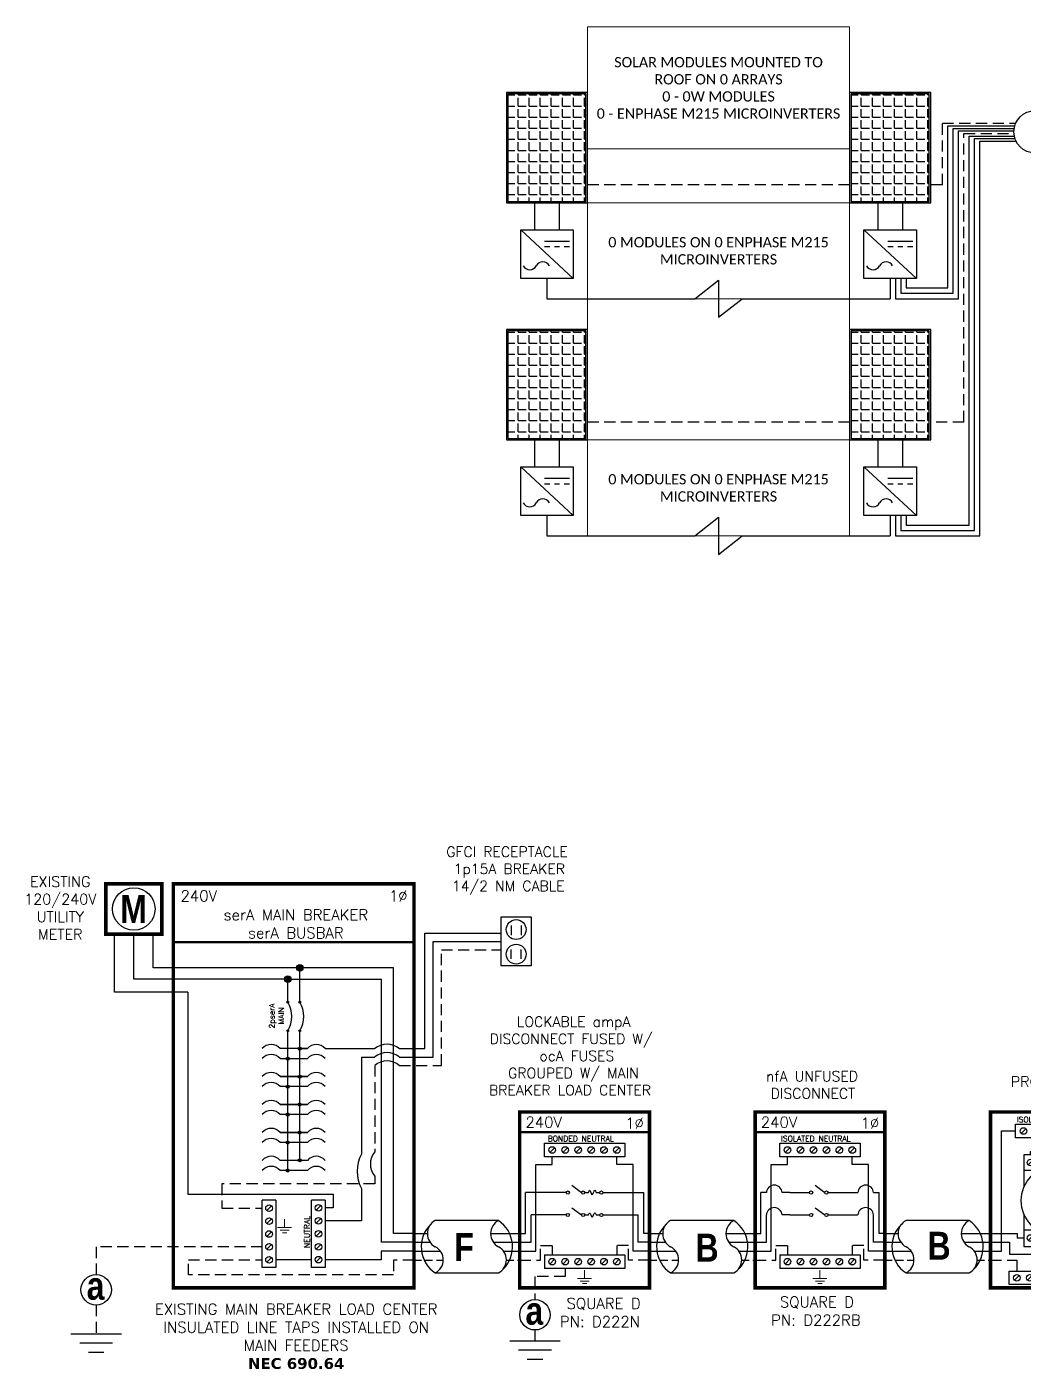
# Model space of a CAD drawing. Header units: feet. Extents: x 22423 to 23221, y 16138 to 16592.
# Drawn here: x 22711.4 to 23046.4, y 16137.5 to 16589.1 of the extents above; entities that cross this region are included whole.
import ezdxf

# ---------------------------------------------------------------- set-up
doc = ezdxf.new("R2010")
doc.units = ezdxf.units.FT
doc.header["$MEASUREMENT"] = 0
doc.linetypes.add('HIDDEN', pattern=[0.375, 0.25, -0.125])
doc.layers.add('TEXT', color=7, linetype='Continuous')
doc.layers.add('Z - TITLEBLOCK TXT', color=7, linetype='Continuous')
doc.styles.add('ONE LINE TXT', font='techb___.ttf')
doc.styles.get("Standard").update_dxf_attribs({"font": 'simplex.shx'})

# ---------------------------------------------------------------- blocks, each defined once
blk = doc.blocks.new('*T24')
at = {"layer": 'Defpoints', "color": 8, "linetype": 'ByBlock', "lineweight": 0, "transparency": 16777216}
for p, q in [((0, 0), (88.16, 0)), ((0, 0), (0, -171.21)), ((88.16, 0), (88.16, -171.21)), ((0, -41.08), (88.16, -41.08)), ((0, -59.24), (88.16, -59.24)), ((0, -91.46), (88.16, -91.46)), ((0, -138.99), (88.16, -138.99)), ((0, -171.21), (88.16, -171.21))]:
    blk.add_line(p, q, dxfattribs=at)
at = {"color": 0, "linetype": 'Continuous', "transparency": 16777216, "char_height": 3.4544, "width": 83.574, "attachment_point": 5}
for s, insert in [('{\\fCalibri|b0|i0|c0;SOLAR MODULES MOUNTED TO ROOF ON 0 ARRAYS^J0 - 0W MODULES^J0 - ENPHASE M215 MICROINVERTERS', (44.08, -20.54)), ('{\\fCalibri|b0|i0|c0;', (44.08, -50.16)), ('{\\fCalibri|b0|i0|c0;0 MODULES ON 0 ENPHASE M215 MICROINVERTERS', (44.08, -75.35)), ('{\\fCalibri|b0|i0|c0;', (44.08, -115.23)), ('{\\fCalibri|b0|i0|c0;0 MODULES ON 0 ENPHASE M215 MICROINVERTERS', (44.08, -155.1))]:
    blk.add_mtext(s, dxfattribs=dict(at, insert=insert))
blk = doc.blocks.new('fusedDisconnect')
at = {"lineweight": 50}
blk.add_line((-43.61, 43.06), (0, 43.06), dxfattribs=at)
at = {"color": 1, "linetype": 'Continuous'}
for p, q in [((-35.27, 34.78), (-35.27, 39.32)), ((-35.27, 39.32), (-8.32, 39.32)), ((-8.32, 39.32), (-8.32, 34.78)), ((-8.32, 34.78), (-35.27, 34.78)), ((-26.07, 25.18), (-22.81, 22.74)), ((-21.73, 22.73), (-20.49, 22.73)), ((-17.94, 22.73), (-16.7, 22.73)), ((-26.07, 17.65), (-22.81, 15.2)), ((-21.73, 15.2), (-20.49, 15.2)), ((-17.94, 15.2), (-16.7, 15.2)), ((-35.27, 1.76), (-8.32, 1.76)), ((-35.27, 1.76), (-35.27, -2.78)), ((-8.32, 1.76), (-8.32, -2.78)), ((-8.32, -2.78), (-35.27, -2.78))]:
    blk.add_line(p, q, dxfattribs=at)
at = {"color": 4, "linetype": 'Continuous'}
for p, q in [((-31.89, 37.83), (-33.46, 36.26)), ((-27.53, 37.83), (-29.11, 36.26)), ((-23.18, 37.83), (-24.76, 36.26)), ((-18.83, 37.83), (-20.41, 36.26)), ((-14.48, 37.83), (-16.06, 36.26)), ((-10.13, 37.83), (-11.7, 36.26)), ((-31.89, 0.28), (-33.46, -1.3)), ((-27.53, 0.28), (-29.11, -1.3)), ((-23.18, 0.28), (-24.76, -1.3)), ((-18.83, 0.28), (-20.41, -1.3)), ((-14.48, 0.28), (-16.06, -1.3)), ((-10.13, 0.28), (-11.7, -1.3))]:
    blk.add_line(p, q, dxfattribs=at)
at = {"color": 253, "linetype": 'Continuous'}
for p, q in [((-38.16, 3), (-38.16, 32.17)), ((-38.16, 32.17), (-32.67, 32.17)), ((-32.67, 32.17), (-32.67, 34.78)), ((-10.92, 32.17), (-10.92, 34.78)), ((-5.43, 32.17), (-10.92, 32.17)), ((-5.43, 3), (-5.43, 32.17)), ((-43.61, 3), (-38.16, 3)), ((0, 3), (-5.43, 3))]:
    blk.add_line(p, q, dxfattribs=at)
at = {"color": 7, "linetype": 'Continuous'}
for p, q in [((-27.97, 22.73), (-41.66, 22.73)), ((-41.66, 9), (-41.66, 22.73)), ((-15.62, 22.73), (-1.93, 22.73)), ((-1.93, 9), (-1.93, 22.73))]:
    blk.add_line(p, q, dxfattribs=at)
at = {"color": 10, "linetype": 'Continuous'}
for p, q in [((-27.97, 15.2), (-39.8, 15.2)), ((-39.8, 6), (-39.8, 15.2)), ((-15.62, 15.2), (-3.79, 15.19)), ((-3.79, 6), (-3.79, 15.2)), ((-43.61, 6), (-39.8, 6)), ((0, 6), (-3.79, 6))]:
    blk.add_line(p, q, dxfattribs=at)
at = {"color": 7}
for p, q in [((-43.61, 9), (-41.66, 9)), ((0, 9), (-1.93, 9))]:
    blk.add_line(p, q, dxfattribs=at)
at = {"color": 92, "linetype": 'HIDDEN', "ltscale": 15}
for p, q in [((-36.58, 0), (-36.58, 4.9)), ((-36.58, 4.9), (-32.67, 4.9)), ((-32.67, 4.9), (-32.67, 1.76)), ((-7.01, 4.9), (-10.92, 4.9)), ((-10.92, 4.9), (-10.92, 1.76)), ((-7.01, 0), (-7.01, 4.9)), ((-43.61, 0), (-36.58, 0)), ((0, 0), (-7.01, 0)), ((-28.32, -2.78), (-28.32, -5.55)), ((-28.32, -5.55), (-38.48, -5.55)), ((-38.48, -5.55), (-38.48, -13.28)), ((-38.48, -23.51), (-38.48, -27.17))]:
    blk.add_line(p, q, dxfattribs=at)
at = {"lineweight": 50, "const_width": 1.19}
blk.add_lwpolyline([(-43.61, -9.34), (-43.61, 49.84), (0, 49.84), (0, -9.34)], close=True, dxfattribs=at)
at = {"color": 92, "linetype": 'Continuous', "lineweight": 5, "ltscale": 0.05, "flags": 128}
for points in [[(-21.8, -3.32), (-21.8, -6.17)], [(-24.14, -6.17), (-19.45, -6.17)], [(-20.27, -7.03), (-23.32, -7.03)], [(-21.08, -7.9), (-22.51, -7.9)]]:
    blk.add_lwpolyline(points, dxfattribs=at)
at = {"color": 92, "linetype": 'Continuous', "ltscale": 4, "flags": 128}
for points in [[(-46.96, -27.17), (-30, -27.17)], [(-32.93, -30.31), (-44.02, -30.31)], [(-35.87, -33.46), (-41.08, -33.46)]]:
    blk.add_lwpolyline(points, dxfattribs=at)
at = {"color": 4, "linetype": 'Continuous'}
for centre in [(-32.67, 37.05), (-28.32, 37.05), (-23.97, 37.05), (-19.62, 37.05), (-15.27, 37.05), (-10.92, 37.05), (-32.67, -0.51), (-28.32, -0.51), (-23.97, -0.51), (-19.62, -0.51), (-15.27, -0.51), (-10.92, -0.51)]:
    blk.add_circle(centre, 1.11, dxfattribs=at)
at = {"color": 1, "linetype": 'Continuous'}
for centre in [(-27.43, 22.73), (-22.27, 22.73), (-16.16, 22.73), (-27.43, 15.2), (-22.27, 15.2), (-16.16, 15.19)]:
    blk.add_circle(centre, 0.541, dxfattribs=at)
at = {"color": 7, "linetype": 'Continuous'}
blk.add_circle((-38.48, -18.39), 5.11, dxfattribs=at)
at = {"color": 1, "linetype": 'Continuous'}
for points in [[(-20.49, 22.73), (-20.12, 23.49), (-19.22, 21.97), (-18.39, 23.49), (-17.94, 22.73)], [(-20.49, 15.2), (-20.12, 15.96), (-19.22, 14.43), (-18.39, 15.96), (-17.94, 15.2)]]:
    blk.add_spline(points, degree=3, dxfattribs=at)
at = {"color": 4, "linetype": 'Continuous'}
blk.add_text('BONDED NEUTRAL', height=1.8743, dxfattribs=at).set_placement((-34.19, 39.97))
at = {"color": 1}
for s, width, gutter_width, heights, insert, char_height, attachment_point in [('\\A1;\\pi14.315;LOCKABLE ampA \\P\\pi5.1859;DISCONNECT FUSED W/ \\P\\pi21.882;ocA FUSES\\P\\pi11.355;GROUPED W/ MAIN \\P\\pi4.9392;BREAKER LOAD CENTER', 71.8931, 92.23, [38.55], (-58.88, 81.95), 3.4544, 1), ('240V', 0.1481, 0.75, [0], (-35.55, 46.4), 3.658, 5), ('1∅', 0.1481, 0.75, [0], (-4.98, 46.1), 3.658, 5), ('\\A1;\\pi7.3884,t25.676;SQUARE D\\P\\pi5.1241,t23.412;PN: D222N', 35.0816, 28.88, [13.54], (-35.24, -12.75), 3.6576, 1)]:
    blk.add_mtext_dynamic_manual_height_columns(s, width=width, gutter_width=gutter_width, heights=heights, dxfattribs=dict(at, insert=insert, char_height=char_height, attachment_point=attachment_point))
at = {"color": 1, "linetype": 'Continuous', "insert": (-41.67, -12.34), "char_height": 9.3833, "attachment_point": 1, "style": 'ONE LINE TXT'}
blk.add_mtext_dynamic_manual_height_columns('{\\W1;\\C256;a}', width=0.1385, gutter_width=2.13, heights=[0], dxfattribs=at)
blk = doc.blocks.new('*U19')
at = {"color": 7, "linetype": 'Continuous'}
for p, q in [((-7.14, 13.31), (-28.39, 13.31)), ((-28.39, -4.31), (-7.14, -4.31))]:
    blk.add_line(p, q, dxfattribs=at)
at = {"color": 7}
for p, q in [((-35.53, 9), (-31.05, 9)), ((-9.81, 9), (0, 9))]:
    blk.add_line(p, q, dxfattribs=at)
at = {"color": 10}
for p, q in [((-35.53, 6), (-30.11, 6)), ((-8.87, 6), (0, 6))]:
    blk.add_line(p, q, dxfattribs=at)
at = {"color": 253}
for p, q in [((-35.53, 3), (-26.66, 3)), ((-5.41, 3), (0, 3))]:
    blk.add_line(p, q, dxfattribs=at)
at = {"color": 92, "linetype": 'HIDDEN', "ltscale": 10}
for p, q in [((-4.48, 0), (0, 0)), ((-35.53, 0), (-25.72, 0))]:
    blk.add_line(p, q, dxfattribs=at)
at = {"color": 7, "linetype": 'Continuous'}
for centre, start, end in [((-22.54, 4.5), 133.9732, 236.4265), ((-12.99, 4.5), 313.9732, 56.4265)]:
    blk.add_arc(centre, 10.58, start, end, dxfattribs=at)
at = {"linetype": 'Continuous'}
for centre, start, end in [((-26.08, 8.91), 117.6639, 242.3361), ((-4.83, 8.91), 117.6639, 242.3361), ((-30.7, 0.09), 297.6639, 62.3361), ((-9.45, 0.09), 297.6639, 62.3361)]:
    blk.add_arc(centre, 4.98, start, end, dxfattribs=at)
blk = doc.blocks.new('*U20')
at = {"color": 7}
for name, p in [('fusedDisconnect', (0, 0)), ('*U19', (-43.61, 0))]:
    blk.add_blockref(name, p, dxfattribs=at)
blk = doc.blocks.new('lineTapPanel')
at = {"linetype": 'Continuous'}
h = blk.add_hatch(color=254, dxfattribs=at)
h.dxf.hatch_style = 1
edge = h.paths.add_edge_path()
edge.add_arc((-38.44, 98.34), 1.11, 0, 360)
h = blk.add_hatch(color=254, dxfattribs=at)
h.dxf.hatch_style = 1
edge = h.paths.add_edge_path()
edge.add_arc((-42.47, 94.51), 1.11, 0, 360)
h = blk.add_hatch(color=1, dxfattribs=at)
h.dxf.hatch_style = 1
edge = h.paths.add_edge_path()
edge.add_arc((-42.47, 86.8), 0.291, 0, 360)
h = blk.add_hatch(color=1, dxfattribs=at)
h.dxf.hatch_style = 1
edge = h.paths.add_edge_path()
edge.add_arc((-38.44, 86.8), 0.291, 0, 360)
h = blk.add_hatch(color=1, dxfattribs=at)
h.dxf.hatch_style = 1
edge = h.paths.add_edge_path()
edge.add_arc((-42.47, 77.16), 0.291, 0, 360)
h = blk.add_hatch(color=1, dxfattribs=at)
h.dxf.hatch_style = 1
edge = h.paths.add_edge_path()
edge.add_arc((-38.44, 77.16), 0.291, 0, 360)
h = blk.add_hatch(color=1, dxfattribs=at)
h.dxf.hatch_style = 1
edge = h.paths.add_edge_path()
edge.add_arc((-42.47, 67.78), 0.528, 0, 360)
h = blk.add_hatch(color=1, dxfattribs=at)
h.dxf.hatch_style = 1
edge = h.paths.add_edge_path()
edge.add_arc((-38.44, 71.16), 0.528, 0, 360)
h = blk.add_hatch(color=1, dxfattribs=at)
h.dxf.hatch_style = 1
edge = h.paths.add_edge_path()
edge.add_arc((-42.47, 58.38), 0.528, 0, 360)
h = blk.add_hatch(color=1, dxfattribs=at)
h.dxf.hatch_style = 1
edge = h.paths.add_edge_path()
edge.add_arc((-38.44, 61.76), 0.528, 0, 360)
h = blk.add_hatch(color=1, dxfattribs=at)
h.dxf.hatch_style = 1
edge = h.paths.add_edge_path()
edge.add_arc((-38.44, 52.36), 0.528, 0, 360)
h = blk.add_hatch(color=1, dxfattribs=at)
h.dxf.hatch_style = 1
edge = h.paths.add_edge_path()
edge.add_arc((-42.47, 48.98), 0.528, 0, 360)
h = blk.add_hatch(color=1, dxfattribs=at)
h.dxf.hatch_style = 1
edge = h.paths.add_edge_path()
edge.add_arc((-38.44, 42.95), 0.528, 0, 360)
h = blk.add_hatch(color=1, dxfattribs=at)
h.dxf.hatch_style = 1
edge = h.paths.add_edge_path()
edge.add_arc((-42.47, 39.58), 0.528, 0, 360)
h = blk.add_hatch(color=1, dxfattribs=at)
h.dxf.hatch_style = 1
edge = h.paths.add_edge_path()
edge.add_arc((-38.44, 33.55), 0.528, 0, 360)
h = blk.add_hatch(color=1, dxfattribs=at)
h.dxf.hatch_style = 1
edge = h.paths.add_edge_path()
edge.add_arc((-42.47, 30.17), 0.528, 0, 360)
at = {"color": 155, "true_color": 0x647190}
blk.add_line((-80.92, 126.59), (0, 126.59), dxfattribs=at)
at = {"color": 253, "linetype": 'Continuous'}
for p, q in [((-100.73, 90.2), (-100.73, 109.7)), ((-76.04, 90.2), (-100.73, 90.2)), ((-76.04, 90.2), (-76.04, 22.16)), ((-76.04, 22.16), (-27.25, 22.16)), ((-27.25, 22.16), (-27.25, 17.57)), ((-27.25, 17.57), (-29.89, 17.57)), ((-11.01, 0.16), (-29.89, 0.16)), ((0, 3), (-11.01, 3)), ((-11.01, 3), (-11.01, 0.16))]:
    blk.add_line(p, q, dxfattribs=at)
at = {"color": 10, "linetype": 'Continuous'}
for p, q in [((-94.24, 94.51), (-94.24, 109.7)), ((-43.58, 94.51), (-94.24, 94.51)), ((-42.47, 87.09), (-42.47, 93.4)), ((-41.36, 94.51), (-10.98, 94.51)), ((-10.98, 6), (-10.98, 94.51)), ((-42.47, 30.17), (-42.47, 76.87)), ((-35.88, 67.78), (-45.04, 67.78)), ((-35.88, 58.38), (-45.04, 58.38)), ((-35.88, 48.98), (-45.04, 48.98)), ((-35.88, 39.58), (-45.04, 39.58)), ((-35.88, 30.17), (-45.04, 30.17)), ((0, 6), (-10.98, 6))]:
    blk.add_line(p, q, dxfattribs=at)
at = {"color": 7, "linetype": 'Continuous'}
for p, q in [((-87.75, 98.34), (-87.75, 109.7)), ((-39.56, 98.34), (-87.75, 98.34)), ((-38.44, 87.09), (-38.44, 97.23)), ((-6.96, 9), (-6.96, 98.34)), ((-38.44, 61.76), (-38.44, 76.87)), ((-35.88, 71.16), (-45.04, 71.16)), ((-38.44, 71.16), (-35.88, 71.16)), ((-45.04, 61.76), (-35.88, 61.76)), ((-35.88, 61.76), (-45.04, 61.76)), ((-38.44, 52.36), (-38.44, 61.76)), ((-45.04, 52.36), (-35.88, 52.36)), ((-35.88, 52.36), (-45.04, 52.36)), ((-38.44, 42.95), (-38.44, 52.36)), ((-45.04, 42.95), (-35.88, 42.95)), ((-35.88, 42.95), (-45.04, 42.95)), ((-38.44, 33.55), (-38.44, 42.95)), ((-35.88, 33.55), (-45.04, 33.55))]:
    blk.add_line(p, q, dxfattribs=at)
at = {"lineweight": 50}
blk.add_line((-80.92, 106.95), (0, 106.95), dxfattribs=at)
at = {"color": 7}
for p, q in [((-6.96, 98.34), (-37.33, 98.34)), ((0, 9), (-6.96, 9))]:
    blk.add_line(p, q, dxfattribs=at)
at = {"color": 1, "linetype": 'Continuous'}
for p, q in [((-51.03, -2.51), (-51.03, 20.23)), ((-46.49, 20.23), (-51.03, 20.23)), ((-46.49, 20.23), (-46.49, -2.51)), ((-34.43, -2.43), (-34.43, 20.16)), ((-29.89, 20.16), (-34.43, 20.16)), ((-29.89, 20.16), (-29.89, -2.43)), ((-46.49, -2.51), (-51.03, -2.51)), ((-29.89, -2.43), (-34.43, -2.43))]:
    blk.add_line(p, q, dxfattribs=at)
at = {"color": 4, "linetype": 'Continuous'}
for p, q in [((-47.97, 18.28), (-49.55, 16.71)), ((-31.37, 18.35), (-32.94, 16.78)), ((-47.97, 13.93), (-49.55, 12.36)), ((-31.37, 14), (-32.94, 12.43)), ((-47.97, 9.58), (-49.55, 8.01)), ((-31.37, 9.65), (-32.94, 8.08)), ((-47.97, 5.23), (-49.55, 3.66)), ((-31.37, 5.3), (-32.94, 3.73)), ((-47.97, 0.88), (-49.55, -0.69)), ((-31.37, 0.95), (-32.94, -0.62))]:
    blk.add_line(p, q, dxfattribs=at)
at = {"color": 92, "linetype": 'HIDDEN', "ltscale": 15}
for p, q in [((-51.03, 4.44), (-106.89, 4.44)), ((-106.89, 4.44), (-106.89, -4.87)), ((-75.84, -4.96), (-75.84, 0.09)), ((-75.84, 0.09), (-51.03, 0.09)), ((0, 0), (-6.96, 0)), ((-6.96, 0), (-6.96, -4.96)), ((-6.96, -4.96), (-75.84, -4.96)), ((-106.89, -15.1), (-106.89, -24.84))]:
    blk.add_line(p, q, dxfattribs=at)
at = {"color": 92, "linetype": 'Continuous', "ltscale": 15}
blk.add_line((-34.43, 0.09), (-46.49, 0.09), dxfattribs=at)
at = {"lineweight": 50, "const_width": 1.19}
for points in [[(-103.67, 109.7), (-103.67, 126.59), (-84.82, 126.59), (-84.82, 109.7)], [(-80.92, -9.3), (-80.92, 126.59), (0, 126.59), (0, -9.3)]]:
    blk.add_lwpolyline(points, close=True, dxfattribs=at)
at = {"color": 92, "linetype": 'Continuous', "lineweight": 5, "ltscale": 0.05, "flags": 128}
for points in [[(-43.54, 13.81), (-43.54, 10.97)], [(-45.88, 10.97), (-41.2, 10.97)], [(-42.01, 10.1), (-45.07, 10.1)], [(-42.82, 9.23), (-44.25, 9.23)]]:
    blk.add_lwpolyline(points, dxfattribs=at)
at = {"color": 92, "linetype": 'Continuous', "ltscale": 4, "flags": 128}
for points in [[(-115.37, -24.84), (-98.41, -24.84)], [(-101.35, -27.98), (-112.43, -27.98)], [(-104.29, -31.12), (-109.49, -31.12)]]:
    blk.add_lwpolyline(points, dxfattribs=at)
at = {"linetype": 'Continuous'}
blk.add_circle((-94.24, 118.15), 7.15, dxfattribs=at)
at = {"color": 7, "linetype": 'Continuous'}
for centre, radius in [((-38.44, 98.34), 1.11), ((-38.44, 98.34), 1.11), ((-42.47, 94.51), 1.11), ((-106.89, -9.99), 5.11)]:
    blk.add_circle(centre, radius, dxfattribs=at)
at = {"color": 1, "linetype": 'Continuous'}
for centre, radius in [((-42.47, 86.8), 0.291), ((-38.44, 86.8), 0.291), ((-42.47, 77.16), 0.291), ((-38.44, 77.16), 0.291), ((-42.47, 67.78), 0.528), ((-38.44, 71.16), 0.528), ((-42.47, 58.38), 0.528), ((-38.44, 61.76), 0.528), ((-38.44, 52.36), 0.528), ((-42.47, 48.98), 0.528), ((-38.44, 42.95), 0.528), ((-42.47, 39.58), 0.528), ((-38.44, 33.55), 0.528), ((-42.47, 30.17), 0.528)]:
    blk.add_circle(centre, radius, dxfattribs=at)
at = {"color": 4, "linetype": 'Continuous'}
for centre in [(-48.76, 17.49), (-32.16, 17.57), (-48.76, 13.14), (-32.16, 13.21), (-48.76, 8.79), (-32.16, 8.86), (-48.76, 4.44), (-32.16, 4.51), (-48.76, 0.09), (-32.16, 0.16)]:
    blk.add_circle(centre, 1.11, dxfattribs=at)
at = {"color": 1, "linetype": 'Continuous'}
for centre, radius, start, end in [((-50.14, 81.98), 9.06, 327.8708, 32.1292), ((-46.11, 81.98), 9.06, 327.8708, 32.1292), ((-48.03, 68.62), 3.93, 40.3392, 139.6608), ((-32.88, 68.62), 3.93, 40.3392, 139.6608), ((-48.03, 65.24), 3.93, 40.3392, 139.6608), ((-32.88, 65.24), 3.93, 40.3392, 139.6608), ((-48.03, 59.21), 3.93, 40.3392, 139.6608), ((-48.03, 55.84), 3.93, 40.3392, 139.6608), ((-32.88, 59.21), 3.93, 40.3392, 139.6608), ((-32.88, 55.84), 3.93, 40.3392, 139.6608), ((-48.03, 49.81), 3.93, 40.3392, 139.6608), ((-48.03, 46.43), 3.93, 40.3392, 139.6608), ((-32.88, 49.81), 3.93, 40.3392, 139.6608), ((-32.88, 46.43), 3.93, 40.3392, 139.6608), ((-48.03, 40.41), 3.93, 40.3392, 139.6608), ((-48.03, 37.03), 3.93, 40.3392, 139.6608), ((-32.88, 40.41), 3.93, 40.3392, 139.6608), ((-32.88, 37.03), 3.93, 40.3392, 139.6608), ((-48.03, 31.01), 3.93, 40.3392, 139.6608), ((-32.88, 31.01), 3.93, 40.3392, 139.6608), ((-48.03, 27.63), 3.93, 40.3392, 139.6608), ((-32.88, 27.63), 3.93, 40.3392, 139.6608)]:
    blk.add_arc(centre, radius, start, end, dxfattribs=at)
at = {"color": 253, "linetype": 'Continuous', "style": 'ONE LINE TXT'}
blk.add_text('M', height=9.38, dxfattribs=at).set_placement((-98.8, 113.43))
at = {"color": 4, "linetype": 'Continuous'}
blk.add_text('NEUTRAL', height=1.874, rotation=90, dxfattribs=at).set_placement((-35.08, 4.08))
at = {"color": 1, "attachment_point": 5}
for s, width, gutter_width, heights, insert, char_height in [('EXISTING\\P120/240V UTILITY METER', 0.0523, 7.17, [0], (-118.95, 118.48), 3.5433), ('240V', 0.1481, 0.75, [0], (-72.39, 122.54), 3.658), ('1∅', 0.1481, 0.75, [0], (-5.31, 122.54), 3.658), ('serA MAIN BREAKER\\PserA BUSBAR', 72.4998, 0.75, [0], (-39.75, 113.14), 3.6576), ('EXISTING MAIN BREAKER LOAD CENTER INSULATED LINE TAPS INSTALLED ON MAIN FEEDERS\\P{\\fVerdana|b1|i0|c0|p34;NEC 690.64}', 98.9176, 7.17, [106.42], (-39.63, -25.66), 3.6576)]:
    blk.add_mtext_dynamic_manual_height_columns(s, width=width, gutter_width=gutter_width, heights=heights, dxfattribs=dict(at, insert=insert, char_height=char_height))
at = {"color": 4, "linetype": 'Continuous', "insert": (-46.25, 82.15), "char_height": 1.874, "attachment_point": 5, "rotation": 90}
blk.add_mtext_dynamic_manual_height_columns('2pserA\\PMAIN', width=0.1481, gutter_width=0.75, heights=[0], dxfattribs=at)
at = {"color": 1, "linetype": 'Continuous', "insert": (-110.08, -3.93), "char_height": 9.3833, "attachment_point": 1, "style": 'ONE LINE TXT'}
blk.add_mtext_dynamic_manual_height_columns('{\\W1;\\C256;a}', width=0.1385, gutter_width=2.13, heights=[0], dxfattribs=at)
blk = doc.blocks.new('*U21')
at = {"color": 7}
blk.add_blockref('lineTapPanel', (0, 0), dxfattribs=at)
blk = doc.blocks.new('gfci1')
at = {"color": 7, "linetype": 'Continuous'}
for p, q in [((62.57, 41.42), (62.57, 38.21)), ((65.87, 41.42), (65.87, 38.21)), ((33.46, 0), (33.46, 38.87)), ((33.46, 38.87), (59.14, 38.87)), ((62.57, 30.17), (62.57, 33.39)), ((65.87, 30.17), (65.87, 33.39)), ((0, 0), (16.69, 0)), ((24.94, 0), (33.46, 0))]:
    blk.add_line(p, q, dxfattribs=at)
at = {"color": 253, "linetype": 'Continuous'}
for p, q in [((36.28, -2.82), (36.28, 36.06)), ((36.28, 36.06), (59.14, 36.06)), ((12.22, -2.82), (16.69, -2.82)), ((12.22, -2.82), (12.22, -35.5)), ((24.94, -2.82), (36.28, -2.82)), ((12.22, -47.07), (12.22, -57.95)), ((12.22, -57.95), (0, -57.95))]:
    blk.add_line(p, q, dxfattribs=at)
at = {"color": 7}
blk.add_line((16.69, -45.52), (16.69, -45.52), dxfattribs=at)
at = {"color": 7, "linetype": 'Continuous'}
blk.add_lwpolyline([(59.14, 44.31), (69.3, 44.31), (69.3, 27.81), (59.14, 27.81)], close=True, dxfattribs=at)
for centre in [(64.22, 40.06), (64.22, 31.78)]:
    blk.add_circle(centre, 3.33, dxfattribs=at)
blk.add_arc((20.81, -4.99), 6.47, 50.3905, 129.6095, dxfattribs=at)
at = {"color": 253, "linetype": 'Continuous'}
for centre, radius, start, end in [((20.81, -7.8), 6.47, 50.3905, 129.6095), ((22.72, -41.29), 11.99, 151.1704, 208.8296)]:
    blk.add_arc(centre, radius, start, end, dxfattribs=at)
at = {"layer": 'TEXT', "color": 92, "linetype": 'HIDDEN', "ltscale": 15}
for p, q in [((39.09, -5.63), (39.09, 33.24)), ((39.09, 33.24), (59.14, 33.24)), ((16.69, -5.63), (16.69, -34.69)), ((24.94, -5.63), (39.09, -5.63)), ((16.69, -42.94), (16.69, -45.52)), ((16.69, -45.52), (-34.69, -45.52)), ((-34.69, -45.52), (-34.69, -53.67)), ((-34.69, -53.67), (-21.14, -53.67))]:
    blk.add_line(p, q, dxfattribs=at)
at = {"layer": 'TEXT', "color": 92, "linetype": 'Continuous', "ltscale": 15}
for centre, start, end in [((20.81, -10.62), 50.3905, 129.6095), ((21.67, -38.81), 140.3905, 219.6095)]:
    blk.add_arc(centre, 6.47, start, end, dxfattribs=at)
at = {"layer": 'TEXT', "color": 1, "insert": (27.72, 67.97), "char_height": 3.4544, "attachment_point": 1}
blk.add_mtext_dynamic_manual_height_columns('\\A1;\\pi12.999;GFCI RECEPTACLE\\P\\pi15.467;1p15A BREAKER\\P\\pi14.891;14/2 NM CABLE', width=71.8931, gutter_width=92.23, heights=[24.13], dxfattribs=at)
blk = doc.blocks.new('*U13')
at = {"color": 7, "linetype": 'Continuous'}
for p, q in [((-7.14, 13.31), (-28.39, 13.31)), ((-28.39, -4.31), (-7.14, -4.31))]:
    blk.add_line(p, q, dxfattribs=at)
at = {"color": 7}
for p, q in [((-35.53, 9), (-31.05, 9)), ((-9.81, 9), (0, 9))]:
    blk.add_line(p, q, dxfattribs=at)
at = {"color": 10}
for p, q in [((-35.53, 6), (-30.11, 6)), ((-8.87, 6), (0, 6))]:
    blk.add_line(p, q, dxfattribs=at)
at = {"color": 253}
for p, q in [((-35.53, 3), (-26.66, 3)), ((-5.41, 3), (0, 3))]:
    blk.add_line(p, q, dxfattribs=at)
at = {"color": 92, "linetype": 'HIDDEN', "ltscale": 10}
for p, q in [((-4.48, 0), (0, 0)), ((-35.53, 0), (-25.72, 0))]:
    blk.add_line(p, q, dxfattribs=at)
at = {"color": 7, "linetype": 'Continuous'}
for centre, start, end in [((-22.54, 4.5), 133.9732, 236.4265), ((-12.99, 4.5), 313.9732, 56.4265)]:
    blk.add_arc(centre, 10.58, start, end, dxfattribs=at)
at = {"linetype": 'Continuous'}
for centre, start, end in [((-26.08, 8.91), 117.6639, 242.3361), ((-4.83, 8.91), 117.6639, 242.3361), ((-30.7, 0.09), 297.6639, 62.3361), ((-9.45, 0.09), 297.6639, 62.3361)]:
    blk.add_arc(centre, 4.98, start, end, dxfattribs=at)
blk = doc.blocks.new('unfusedDisconnect')
at = {"lineweight": 50}
blk.add_line((-43.61, 43.06), (0, 43.06), dxfattribs=at)
at = {"color": 1, "linetype": 'Continuous'}
for p, q in [((-35.27, 34.78), (-35.27, 39.32)), ((-35.27, 39.32), (-8.32, 39.32)), ((-8.32, 39.32), (-8.32, 34.78)), ((-8.32, 34.78), (-35.27, 34.78)), ((-31.89, 22.73), (-25.32, 22.73)), ((-23.43, 25.18), (-20.16, 22.74)), ((-19.08, 22.73), (-11.7, 22.73)), ((-31.89, 15.2), (-25.32, 15.2)), ((-23.43, 17.65), (-20.16, 15.2)), ((-19.08, 15.2), (-11.7, 15.19)), ((-35.27, 1.76), (-8.32, 1.76)), ((-35.27, 1.76), (-35.27, -2.78)), ((-8.32, 1.76), (-8.32, -2.78)), ((-8.32, -2.78), (-35.27, -2.78))]:
    blk.add_line(p, q, dxfattribs=at)
at = {"color": 4, "linetype": 'Continuous'}
for p, q in [((-31.89, 37.83), (-33.46, 36.26)), ((-27.53, 37.83), (-29.11, 36.26)), ((-23.18, 37.83), (-24.76, 36.26)), ((-18.83, 37.83), (-20.41, 36.26)), ((-14.48, 37.83), (-16.06, 36.26)), ((-10.13, 37.83), (-11.7, 36.26)), ((-31.89, 0.28), (-33.46, -1.3)), ((-27.53, 0.28), (-29.11, -1.3)), ((-23.18, 0.28), (-24.76, -1.3)), ((-18.83, 0.28), (-20.41, -1.3)), ((-14.48, 0.28), (-16.06, -1.3)), ((-10.13, 0.28), (-11.7, -1.3))]:
    blk.add_line(p, q, dxfattribs=at)
at = {"color": 253, "linetype": 'Continuous'}
for p, q in [((-38.16, 3), (-38.16, 32.17)), ((-38.16, 32.17), (-32.67, 32.17)), ((-32.67, 32.17), (-32.67, 34.78)), ((-10.92, 32.17), (-10.92, 34.78)), ((-5.43, 32.17), (-10.92, 32.17)), ((-5.43, 3), (-5.43, 32.17)), ((-43.61, 3), (-38.16, 3)), ((0, 3), (-5.43, 3))]:
    blk.add_line(p, q, dxfattribs=at)
at = {"color": 7, "linetype": 'Continuous'}
for p, q in [((-41.66, 9), (-41.66, 22.73)), ((-39.8, 22.73), (-41.66, 22.73)), ((-31.89, 22.73), (-34.52, 22.73)), ((-11.7, 22.73), (-9.07, 22.73)), ((-3.79, 22.73), (-1.93, 22.73)), ((-1.93, 9), (-1.93, 22.73))]:
    blk.add_line(p, q, dxfattribs=at)
at = {"color": 10, "linetype": 'Continuous'}
for p, q in [((-39.8, 6), (-39.8, 15.2)), ((-31.89, 15.2), (-34.52, 15.2)), ((-11.7, 15.2), (-9.07, 15.2)), ((-3.79, 6), (-3.79, 15.2)), ((-43.61, 6), (-39.8, 6)), ((0, 6), (-3.79, 6))]:
    blk.add_line(p, q, dxfattribs=at)
at = {"color": 7}
for p, q in [((-43.61, 9), (-41.66, 9)), ((0, 9), (-1.93, 9))]:
    blk.add_line(p, q, dxfattribs=at)
at = {"color": 92, "linetype": 'HIDDEN', "ltscale": 15}
for p, q in [((-36.58, 0), (-36.58, 4.9)), ((-36.58, 4.9), (-32.67, 4.9)), ((-32.67, 4.9), (-32.67, 1.76)), ((-7.01, 4.9), (-10.92, 4.9)), ((-10.92, 4.9), (-10.92, 1.76)), ((-7.01, 0), (-7.01, 4.9)), ((-43.61, 0), (-36.58, 0)), ((0, 0), (-7.01, 0))]:
    blk.add_line(p, q, dxfattribs=at)
at = {"lineweight": 50, "const_width": 1.19}
blk.add_lwpolyline([(-43.61, -9.34), (-43.61, 49.84), (0, 49.84), (0, -9.34)], close=True, dxfattribs=at)
at = {"color": 92, "linetype": 'Continuous', "lineweight": 5, "ltscale": 0.05, "flags": 128}
for points in [[(-21.8, -3.32), (-21.8, -6.17)], [(-24.14, -6.17), (-19.45, -6.17)], [(-20.27, -7.03), (-23.32, -7.03)], [(-21.08, -7.9), (-22.51, -7.9)]]:
    blk.add_lwpolyline(points, dxfattribs=at)
at = {"color": 4, "linetype": 'Continuous'}
for centre in [(-32.67, 37.05), (-28.32, 37.05), (-23.97, 37.05), (-19.62, 37.05), (-15.27, 37.05), (-10.92, 37.05), (-32.67, -0.51), (-28.32, -0.51), (-23.97, -0.51), (-19.62, -0.51), (-15.27, -0.51), (-10.92, -0.51)]:
    blk.add_circle(centre, 1.11, dxfattribs=at)
at = {"color": 1, "linetype": 'Continuous'}
for centre in [(-24.78, 22.73), (-19.62, 22.73), (-24.78, 15.2), (-19.62, 15.2)]:
    blk.add_circle(centre, 0.541, dxfattribs=at)
at = {"color": 7, "linetype": 'Continuous'}
for centre in [(-37.16, 22.58), (-6.43, 22.58)]:
    blk.add_arc(centre, 2.64, 3.2819, 176.7181, dxfattribs=at)
at = {"color": 10, "linetype": 'Continuous'}
for centre in [(-37.16, 15.04), (-6.43, 15.04)]:
    blk.add_arc(centre, 2.64, 3.2819, 176.7181, dxfattribs=at)
at = {"color": 4, "linetype": 'Continuous'}
blk.add_text('ISOLATED NEUTRAL', height=1.8743, dxfattribs=at).set_placement((-34.91, 39.97))
at = {"color": 1}
for s, width, gutter_width, heights, insert, char_height, attachment_point in [('\\A1;\\pi15.271;nfA UNFUSED \\P\\pi16.834;DISCONNECT', 64.922, 0, [11.89], (-55.21, 63.58), 3.4544, 1), ('240V', 0.1481, 0.75, [0], (-35.55, 46.4), 3.658, 5), ('1∅', 0.1481, 0.75, [0], (-4.98, 46.1), 3.658, 5), ('\\A1;\\pi11.999,t30.287;SQUARE D\\P\\pi9.0377,t27.326;PN: D222RB', 51.6906, 0.203, [45.94], (-47.25, -12.27), 3.6576, 1)]:
    blk.add_mtext_dynamic_manual_height_columns(s, width=width, gutter_width=gutter_width, heights=heights, dxfattribs=dict(at, insert=insert, char_height=char_height, attachment_point=attachment_point))
blk = doc.blocks.new('*U22')
at = {"color": 7}
for name, p in [('unfusedDisconnect', (0, 0)), ('*U13', (-43.61, 0))]:
    blk.add_blockref(name, p, dxfattribs=at)
at = {"layer": 'Z - TITLEBLOCK TXT', "color": 1, "linetype": 'Continuous', "insert": (-63.63, 8.88), "char_height": 9.3833, "attachment_point": 1, "style": 'ONE LINE TXT'}
blk.add_mtext_dynamic_manual_height_columns('{\\W1;\\C256;B}', width=0.1385, gutter_width=2.13, heights=[0], dxfattribs=at)
blk = doc.blocks.new('productionMeter')
at = {"color": 1, "linetype": 'Continuous'}
for p, q in [((-35.13, 41.18), (-35.13, 45.72)), ((-35.13, 45.72), (-8.18, 45.72)), ((-8.18, 45.72), (-8.18, 41.18)), ((-8.18, 41.18), (-35.13, 41.18)), ((-32.38, 35.4), (-32.38, 24.5)), ((-27.84, 35.4), (-32.38, 35.4)), ((-27.84, 29.86), (-27.84, 35.4)), ((-15.47, 29.86), (-15.47, 35.4)), ((-15.47, 35.4), (-10.93, 35.4)), ((-10.93, 35.4), (-10.93, 24.5)), ((-27.84, 30.21), (-32.38, 30.21)), ((-15.47, 30.21), (-10.93, 30.21)), ((-32.38, 15.55), (-32.38, 4.64)), ((-10.93, 15.55), (-10.93, 4.64)), ((-27.84, 10.04), (-32.38, 10.04)), ((-27.84, 4.64), (-27.84, 10.18)), ((-15.47, 4.64), (-15.47, 10.18)), ((-15.47, 10.04), (-10.93, 10.04)), ((-32.38, 4.64), (-27.84, 4.64)), ((-10.93, 4.64), (-15.47, 4.64)), ((-37.32, -8.24), (-37.32, -3.7)), ((-37.32, -3.7), (-10.37, -3.7)), ((-10.37, -3.7), (-10.37, -8.24)), ((-10.37, -8.24), (-37.32, -8.24))]:
    blk.add_line(p, q, dxfattribs=at)
at = {"color": 253, "linetype": 'Continuous'}
for p, q in [((-39.9, 3), (-39.9, 43.45)), ((-39.9, 43.45), (-35.13, 43.45)), ((-3.71, 43.45), (-8.18, 43.45)), ((-3.71, 43.45), (-3.71, 3)), ((-43.61, 3), (-39.9, 3)), ((0, 3), (-3.71, 3))]:
    blk.add_line(p, q, dxfattribs=at)
at = {"color": 4, "linetype": 'Continuous'}
for p, q in [((-31.74, 44.23), (-33.32, 42.66)), ((-27.39, 44.23), (-28.97, 42.66)), ((-23.04, 44.23), (-24.62, 42.66)), ((-18.69, 44.23), (-20.26, 42.66)), ((-14.34, 44.23), (-15.91, 42.66)), ((-9.99, 44.23), (-11.56, 42.66)), ((-29.33, 33.59), (-30.9, 32.02)), ((-12.41, 33.59), (-13.98, 32.02)), ((-29.33, 8.23), (-30.9, 6.66)), ((-12.41, 8.23), (-13.98, 6.66)), ((-33.93, -5.19), (-35.51, -6.76)), ((-29.58, -5.19), (-31.15, -6.76)), ((-25.23, -5.19), (-26.8, -6.76)), ((-20.88, -5.19), (-22.45, -6.76)), ((-16.53, -5.19), (-18.1, -6.76)), ((-12.18, -5.19), (-13.75, -6.76))]:
    blk.add_line(p, q, dxfattribs=at)
at = {"color": 7}
for p, q in [((-30.11, 35.4), (-30.11, 36.59)), ((-30.11, 36.59), (-5.98, 36.59)), ((-5.98, 36.59), (-5.98, 9)), ((-43.61, 9), (-34.54, 9)), ((-34.54, 7.44), (-34.54, 9)), ((-32.38, 7.44), (-34.54, 7.44)), ((0, 9), (-5.98, 9))]:
    blk.add_line(p, q, dxfattribs=at)
at = {"color": 10, "linetype": 'Continuous'}
for p, q in [((-10.93, 32.81), (-8.25, 32.81)), ((-8.25, 32.81), (-8.25, 6)), ((-43.61, 6), (-37.24, 6)), ((-37.24, 6), (-37.24, 2.05)), ((-13.2, 2.05), (-13.2, 4.64)), ((0, 6), (-8.25, 6)), ((-37.24, 2.05), (-13.2, 2.05))]:
    blk.add_line(p, q, dxfattribs=at)
at = {"color": 92, "linetype": 'HIDDEN', "ltscale": 15}
for p, q in [((-43.61, 0), (-34.72, 0)), ((-12.97, 0), (-12.97, -3.7)), ((-12.97, 0), (0, 0)), ((-34.72, 0), (-34.72, -3.7))]:
    blk.add_line(p, q, dxfattribs=at)
at = {"lineweight": 50, "const_width": 1.19}
blk.add_lwpolyline([(-43.61, -9.34), (-43.61, 49.84), (0, 49.84), (0, -9.34)], close=True, dxfattribs=at)
at = {"color": 92, "linetype": 'Continuous', "lineweight": 5, "ltscale": 0.05, "flags": 128}
for points in [[(-5.04, -3.33), (-5.04, -6.18)], [(-2.7, -6.18), (-7.38, -6.18)], [(-6.57, -7.05), (-3.51, -7.05)], [(-5.76, -7.91), (-4.32, -7.91)]]:
    blk.add_lwpolyline(points, dxfattribs=at)
at = {"color": 4, "linetype": 'Continuous'}
for centre in [(-32.53, 43.45), (-28.18, 43.45), (-23.83, 43.45), (-19.48, 43.45), (-15.13, 43.45), (-10.78, 43.45), (-30.11, 32.81), (-13.2, 32.81), (-30.11, 7.44), (-13.2, 7.44), (-34.72, -5.97), (-30.37, -5.97), (-26.02, -5.97), (-21.67, -5.97), (-17.32, -5.97), (-12.97, -5.97)]:
    blk.add_circle(centre, 1.11, dxfattribs=at)
at = {"linetype": 'Continuous'}
blk.add_circle((-21.65, 20.02), 11.62, dxfattribs=at)
at = {"color": 4, "linetype": 'Continuous'}
blk.add_text('ISOLATED NEUTRAL', height=1.8743, dxfattribs=at).set_placement((-34.77, 46.37))
at = {"color": 253, "linetype": 'Continuous', "style": 'ONE LINE TXT'}
blk.add_text('M', height=9.38, dxfattribs=at).set_placement((-26.21, 15.31))
at = {"color": 1, "insert": (-21.93, 57.08), "char_height": 3.5433, "attachment_point": 5}
blk.add_mtext_dynamic_manual_height_columns('PRODUCTION METER', width=1.3203, gutter_width=7.17, heights=[0], dxfattribs=at)
blk = doc.blocks.new('*U17')
at = {"color": 7}
blk.add_blockref('productionMeter', (0, 0), dxfattribs=at)

msp = doc.modelspace()

# ---------------------------------------------------------------- hatches: boundary and pattern name
at = {"linetype": 'Continuous'}
h = msp.add_hatch(dxfattribs=at)
h.set_pattern_fill('ANGLE', color=256, scale=13.54666)
h.set_pattern_definition([(0, (22936.163, 4548.2802), (0, 3.7253315), [2.709332, -1.0159995]), (90, (22936.163, 4548.2802), (-3.7253315, 2e-16), [2.709332, -1.0159995])])
h.paths.add_polyline_path([(22873.15, 16566.58), (22873.15, 16530.39), (22899.39, 16530.39), (22899.39, 16566.58)])
h = msp.add_hatch(dxfattribs=at)
h.set_pattern_fill('ANGLE', color=256, scale=13.54666)
h.set_pattern_definition([(0, (23051.583, 4548.2802), (0, 3.7253315), [2.709332, -1.0159995]), (90, (23051.583, 4548.2802), (-3.7253315, 2e-16), [2.709332, -1.0159995])])
h.paths.add_polyline_path([(22988.57, 16566.58), (22988.57, 16530.39), (23014.81, 16530.39), (23014.81, 16566.58)])
h = msp.add_hatch(dxfattribs=at)
h.set_pattern_fill('ANGLE', color=256, scale=13.54666)
h.set_pattern_definition([(0, (22936.163, 4468.527), (0, 3.7253315), [2.709332, -1.0159995]), (90, (22936.163, 4468.527), (-3.7253315, 2e-16), [2.709332, -1.0159995])])
h.paths.add_polyline_path([(22873.15, 16486.82), (22873.15, 16450.64), (22899.39, 16450.64), (22899.39, 16486.82)])
h = msp.add_hatch(dxfattribs=at)
h.set_pattern_fill('ANGLE', color=256, scale=13.54666)
h.set_pattern_definition([(0, (23051.583, 4468.527), (0, 3.7253315), [2.709332, -1.0159995]), (90, (23051.583, 4468.527), (-3.7253315, 2e-16), [2.709332, -1.0159995])])
h.paths.add_polyline_path([(22988.57, 16486.82), (22988.57, 16450.64), (23014.81, 16450.64), (23014.81, 16486.82)])

# ---------------------------------------------------------------- linework, layer by layer
at = {"color": 92, "linetype": 'HIDDEN', "ltscale": 15}
for p, q in [((23019.29, 16535.93), (23019.29, 16556.67)), ((23019.29, 16556.67), (23043.93, 16556.67)), ((23026.5, 16553.23), (23043.34, 16553.23)), ((23026.5, 16456.18), (23026.5, 16553.23)), ((23019.29, 16535.93), (23015.32, 16535.93)), ((23026.5, 16456.18), (23015.32, 16456.18))]:
    msp.add_line(p, q, dxfattribs=at)
at = {"color": 253, "linetype": 'Continuous'}
for p, q in [((23021.09, 16501.27), (23021.09, 16555.81)), ((23021.09, 16555.81), (23043.61, 16555.81)), ((23028.3, 16552.37), (23043.46, 16552.37)), ((23028.3, 16421.52), (23028.3, 16552.37)), ((23007.1, 16501.27), (23021.09, 16501.27)), ((23007.1, 16421.52), (23028.3, 16421.52))]:
    msp.add_line(p, q, dxfattribs=at)
at = {"color": 10, "linetype": 'Continuous'}
for p, q in [((23022.89, 16499.47), (23022.89, 16554.95)), ((23022.89, 16554.95), (23043.41, 16554.95)), ((23030.1, 16551.51), (23043.69, 16551.51)), ((23030.1, 16419.71), (23030.1, 16551.51)), ((23005.29, 16499.47), (23022.89, 16499.47)), ((23005.29, 16419.71), (23030.1, 16419.71))]:
    msp.add_line(p, q, dxfattribs=at)
at = {"linetype": 'Continuous'}
for p, q in [((23024.7, 16497.66), (23024.7, 16554.09)), ((23024.7, 16554.09), (23043.32, 16554.09)), ((23031.9, 16550.65), (23044.05, 16550.65)), ((23031.9, 16417.91), (23031.9, 16550.65)), ((22882.12, 16529.89), (22882.12, 16520.87)), ((22890.42, 16529.89), (22890.42, 16520.87)), ((22997.54, 16529.89), (22997.54, 16520.87)), ((23005.84, 16529.89), (23005.84, 16520.87)), ((22877.45, 16520.87), (22895.09, 16520.87)), ((22877.45, 16520.87), (22895.09, 16504.48)), ((22877.45, 16504.48), (22877.45, 16520.87)), ((22895.09, 16520.87), (22895.09, 16504.48)), ((22992.87, 16520.87), (23010.51, 16520.87)), ((22992.87, 16504.48), (22992.87, 16520.87)), ((22992.87, 16520.87), (23010.51, 16504.48)), ((23010.51, 16520.87), (23010.51, 16504.48)), ((22895.09, 16504.48), (22877.45, 16504.48)), ((23010.51, 16504.48), (22992.87, 16504.48)), ((23003.49, 16497.66), (23024.7, 16497.66)), ((22882.12, 16450.13), (22882.12, 16441.12)), ((22890.42, 16450.13), (22890.42, 16441.12)), ((22997.54, 16450.13), (22997.54, 16441.12)), ((23005.84, 16450.13), (23005.84, 16441.12)), ((22877.45, 16441.12), (22895.09, 16441.12)), ((22877.45, 16424.73), (22877.45, 16441.12)), ((22877.45, 16441.12), (22895.09, 16424.73)), ((22895.09, 16441.12), (22895.09, 16424.73)), ((22992.87, 16441.12), (23010.51, 16441.12)), ((22992.87, 16424.73), (22992.87, 16441.12)), ((22992.87, 16441.12), (23010.51, 16424.73)), ((23010.51, 16441.12), (23010.51, 16424.73)), ((22895.09, 16424.73), (22877.45, 16424.73)), ((23010.51, 16424.73), (22992.87, 16424.73)), ((23003.49, 16417.91), (23031.9, 16417.91))]:
    msp.add_line(p, q, dxfattribs=at)
at = {"color": 7, "linetype": 'Continuous'}
for p, q in [((22893.87, 16516.88), (22885.48, 16516.88)), ((22887.23, 16515.07), (22885.48, 16515.07)), ((22890.55, 16515.07), (22888.8, 16515.07)), ((22893.87, 16515.07), (22892.12, 16515.07)), ((23009.29, 16516.88), (23000.9, 16516.88)), ((23002.65, 16515.07), (23000.9, 16515.07)), ((23005.97, 16515.07), (23004.22, 16515.07)), ((23009.29, 16515.07), (23007.54, 16515.07)), ((22936.02, 16497.66), (22943.98, 16503.93)), ((22943.98, 16503.93), (22943.98, 16491.4)), ((22943.98, 16491.4), (22951.94, 16497.66)), ((22893.87, 16437.13), (22885.48, 16437.13)), ((22887.23, 16435.31), (22885.48, 16435.31)), ((22890.55, 16435.31), (22888.8, 16435.31)), ((22893.87, 16435.31), (22892.12, 16435.31)), ((23009.29, 16437.13), (23000.9, 16437.13)), ((23002.65, 16435.31), (23000.9, 16435.31)), ((23005.97, 16435.31), (23004.22, 16435.31)), ((23009.29, 16435.31), (23007.54, 16435.31)), ((22936.02, 16417.91), (22943.98, 16424.18)), ((22943.98, 16424.18), (22943.98, 16411.65)), ((22943.98, 16411.65), (22951.94, 16417.91))]:
    msp.add_line(p, q, dxfattribs=at)
at = {"linetype": 'Continuous', "flags": 128}
for points in [[(22872.64, 16567.09), (22872.64, 16529.89), (22899.9, 16529.89), (22899.9, 16567.09), (22872.64, 16567.09)], [(22988.06, 16567.09), (22988.06, 16529.89), (23015.32, 16529.89), (23015.32, 16567.09), (22988.06, 16567.09)], [(22886.27, 16504.48), (22886.27, 16497.66)], [(23001.69, 16504.48), (23001.69, 16497.66)], [(23003.49, 16504.48), (23003.49, 16497.66)], [(22886.27, 16497.66), (22936.02, 16497.66)], [(22951.94, 16497.66), (23001.69, 16497.66)], [(22872.64, 16487.33), (22872.64, 16450.13), (22899.9, 16450.13), (22899.9, 16487.33), (22872.64, 16487.33)], [(22988.06, 16487.33), (22988.06, 16450.13), (23015.32, 16450.13), (23015.32, 16487.33), (22988.06, 16487.33)], [(22886.27, 16424.73), (22886.27, 16417.91)], [(23001.69, 16424.73), (23001.69, 16417.91)], [(23003.49, 16424.73), (23003.49, 16417.91)], [(22886.27, 16417.91), (22936.02, 16417.91)], [(22951.94, 16417.91), (23001.69, 16417.91)]]:
    msp.add_lwpolyline(points, dxfattribs=at)
for points in [[(22873.15, 16566.58), (22873.15, 16530.39), (22899.39, 16530.39), (22899.39, 16566.58)], [(22988.57, 16566.58), (22988.57, 16530.39), (23014.81, 16530.39), (23014.81, 16566.58)], [(22873.15, 16486.82), (22873.15, 16450.64), (22899.39, 16450.64), (22899.39, 16486.82)], [(22988.57, 16486.82), (22988.57, 16450.64), (23014.81, 16450.64), (23014.81, 16486.82)]]:
    msp.add_lwpolyline(points, close=True, dxfattribs=at)
at = {"color": 92, "linetype": 'HIDDEN', "ltscale": 15, "flags": 128}
for points in [[(22988.06, 16535.93), (22899.9, 16535.93)], [(22988.06, 16456.18), (22899.9, 16456.18)]]:
    msp.add_lwpolyline(points, dxfattribs=at)
at = {"color": 10, "linetype": 'Continuous', "flags": 128}
for points in [[(23005.29, 16504.48), (23005.29, 16499.47)], [(23005.29, 16424.73), (23005.29, 16419.71)]]:
    msp.add_lwpolyline(points, dxfattribs=at)
at = {"color": 253, "linetype": 'Continuous', "flags": 128}
for points in [[(23007.1, 16504.48), (23007.1, 16501.27)], [(23007.1, 16424.73), (23007.1, 16421.52)]]:
    msp.add_lwpolyline(points, dxfattribs=at)
at = {"color": 7, "linetype": 'Continuous'}
msp.add_circle((23050.46, 16553.79), 7.14, dxfattribs=at)
at = {"linetype": 'Continuous'}
for centre, start, end in [((22880.51, 16509.89), 207.6639, 332.3361), ((22884.9, 16507.59), 27.6639, 152.3361), ((22995.93, 16509.89), 207.6639, 332.3361), ((23000.32, 16507.59), 27.6639, 152.3361), ((22884.9, 16427.84), 27.6639, 152.3361), ((23000.32, 16427.84), 27.6639, 152.3361), ((22880.51, 16430.14), 207.6639, 332.3361), ((22995.93, 16430.14), 207.6639, 332.3361)]:
    msp.add_arc(centre, 2.48, start, end, dxfattribs=at)

# ---------------------------------------------------------------- block references
msp.add_blockref('*T24', (22899.9, 16589.12))
at = {"color": 7}
for name, p in [('gfci1', (22811.71, 16245.36)), ('*U21', (22841.6, 16174.2)), ('*U20', (22920.74, 16174.2)), ('*U22', (22999.88, 16174.2)), ('*U17', (23079.02, 16174.2)), ('*U13', (23035.41, 16174.2))]:
    msp.add_blockref(name, p, dxfattribs=at)

# ---------------------------------------------------------------- texts
at = {"color": 1, "linetype": 'Continuous', "char_height": 9.3833, "attachment_point": 1, "style": 'ONE LINE TXT'}
for s, insert in [('{\\W1;\\C256;F}', (22855.11, 16183.33)), ('{\\W1;\\C256;B}', (23014.26, 16183.73))]:
    msp.add_mtext_dynamic_manual_height_columns(s, width=0.1385, gutter_width=2.13, heights=[0], dxfattribs=dict(at, insert=insert))

doc.saveas('drawing.dxf')
